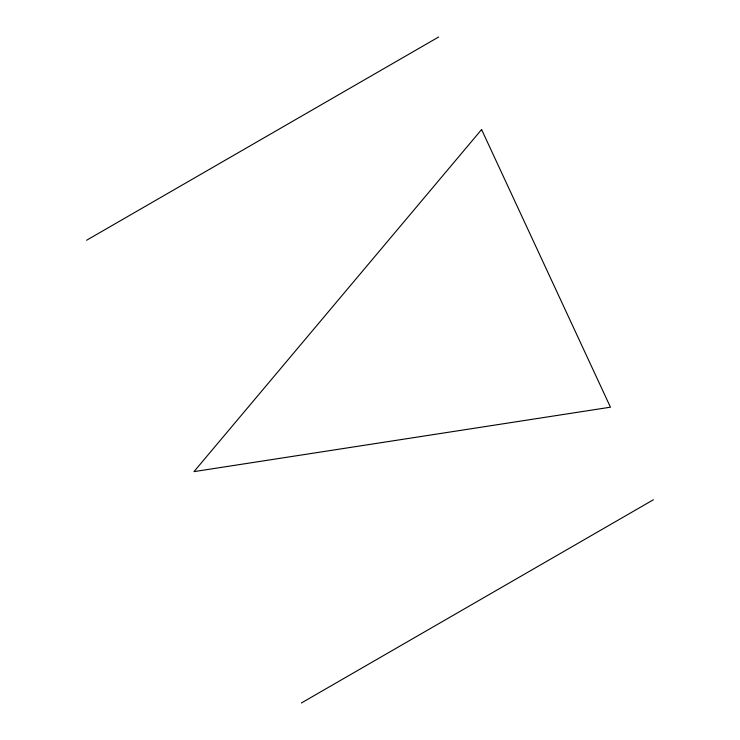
<?xml version="1.0" encoding="UTF-8"?>
<svg xmlns="http://www.w3.org/2000/svg" width="740" height="740" viewBox="0 0 740 740"><rect width="100%" height="100%" fill="white"/><g stroke="black" fill="none" stroke-linecap="round" stroke-linejoin="round"><path stroke-width="1.11" d="M86.599 240.25L438.644 37M301.356 703L653.402 499.75M481.592 129.546L193.972 471.63L610.454 407.194L481.592 129.546"/></g></svg>
